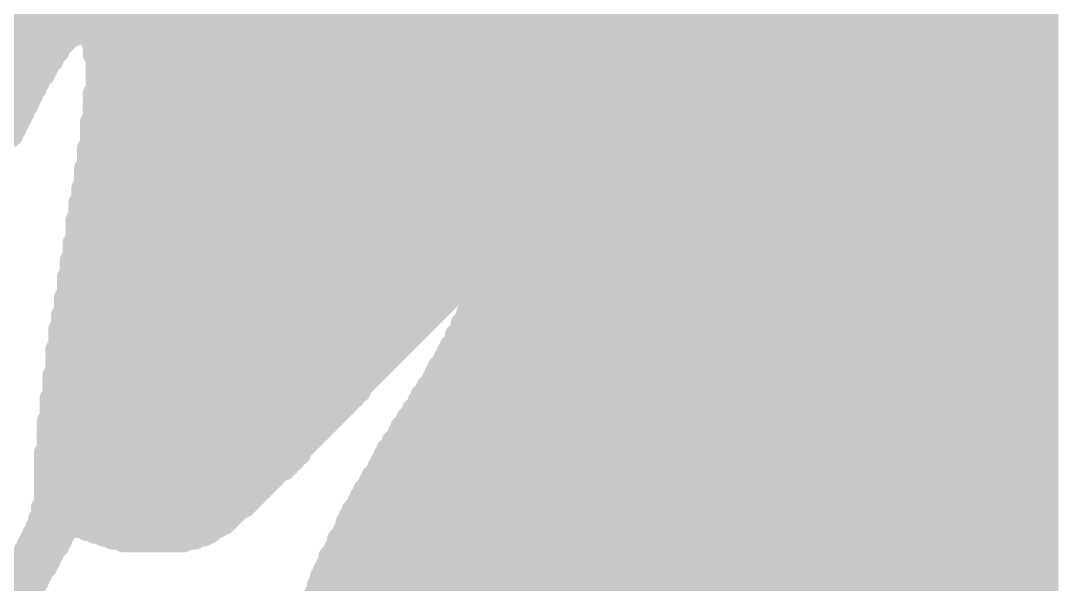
# Model space of a CAD drawing. Extents: x -305 to 3505, y -905 to 3905.
# Drawn here: x 2466.4 to 2547.6, y 2591.1 to 2635.2 of the extents above; entities that cross this region are included whole.
import ezdxf

# ---------------------------------------------------------------- set-up
doc = ezdxf.new("R2010")
doc.units = 0
doc.layers.add('2D_LINE_26', color=1, linetype='CONTINUOUS')

# ---------------------------------------------------------------- blocks, each defined once
blk = doc.blocks.new('SMOOTH_2')
at = {"const_width": 1}
blk.add_lwpolyline([(-0.5, 0, 1), (0.5, 0, 1)], format="xyb", close=True, dxfattribs=at)
blk = doc.blocks.new('DRAWING_23')
at = {"layer": '2D_LINE_26', "const_width": 2}
for points in [[(79.425, 303.975), (189.562, 303.975)], [(79.425, 303.75), (189.562, 303.75)], [(79.425, 303.525), (189.562, 303.525)], [(79.425, 303.3), (189.562, 303.3)], [(79.425, 303.075), (189.562, 303.075)], [(79.65, 302.85), (189.562, 302.85)], [(79.425, 302.625), (189.562, 302.625)], [(79.65, 302.4), (189.562, 302.4)], [(79.65, 302.175), (113.512, 302.175)], [(79.65, 301.95), (113.062, 301.95)], [(114.75, 302.175), (189.562, 302.175)], [(114.975, 301.95), (189.562, 301.95)], [(79.65, 301.725), (112.838, 301.725)], [(79.65, 301.5), (112.612, 301.5)], [(79.65, 301.275), (112.388, 301.275)], [(114.975, 301.725), (189.562, 301.725)], [(115.2, 301.5), (189.562, 301.5)], [(115.2, 301.275), (189.562, 301.275)], [(79.65, 300.825), (112.162, 300.825)], [(79.875, 301.05), (112.162, 301.05)], [(79.875, 300.6), (111.938, 300.6)], [(79.875, 300.375), (111.712, 300.375)], [(115.2, 301.05), (189.562, 301.05)], [(115.2, 300.6), (189.562, 300.6)], [(115.425, 300.825), (189.562, 300.825)], [(115.425, 300.375), (189.562, 300.375)], [(79.875, 300.15), (111.712, 300.15)], [(79.875, 299.925), (111.488, 299.925)], [(79.875, 299.7), (111.262, 299.7)], [(115.425, 300.15), (189.562, 300.15)], [(115.425, 299.925), (189.562, 299.925)], [(115.425, 299.7), (189.562, 299.7)], [(79.875, 299.475), (111.262, 299.475)], [(79.875, 299.025), (111.038, 299.025)], [(80.1, 299.25), (111.038, 299.25)], [(80.1, 298.8), (110.812, 298.8)], [(115.425, 299.475), (189.562, 299.475)], [(115.425, 299.25), (189.562, 299.25)], [(115.425, 299.025), (189.562, 299.025)], [(115.425, 298.8), (189.562, 298.8)], [(80.1, 298.575), (110.588, 298.575)], [(80.1, 298.35), (110.588, 298.35)], [(80.1, 298.125), (110.362, 298.125)], [(80.1, 297.9), (110.362, 297.9)], [(115.425, 298.575), (189.562, 298.575)], [(115.425, 298.35), (189.562, 298.35)], [(115.425, 298.125), (189.562, 298.125)], [(115.425, 297.9), (189.562, 297.9)], [(80.1, 297.675), (110.138, 297.675)], [(80.1, 297.45), (110.138, 297.45)], [(80.325, 297.225), (109.912, 297.225)], [(115.2, 297.45), (189.562, 297.45)], [(115.425, 297.675), (189.562, 297.675)], [(115.425, 297.225), (189.562, 297.225)], [(80.325, 297), (109.912, 297)], [(80.325, 296.775), (109.688, 296.775)], [(80.325, 296.55), (109.688, 296.55)], [(80.325, 296.325), (109.462, 296.325)], [(115.2, 297), (189.562, 297)], [(115.2, 296.55), (189.562, 296.55)], [(115.2, 296.325), (189.562, 296.325)], [(115.425, 296.775), (189.562, 296.775)], [(80.325, 296.1), (109.462, 296.1)], [(80.325, 295.875), (109.238, 295.875)], [(80.325, 295.65), (109.238, 295.65)], [(115.2, 296.1), (189.562, 296.1)], [(115.2, 295.875), (189.562, 295.875)], [(115.2, 295.65), (189.562, 295.65)], [(80.55, 295.425), (109.012, 295.425)], [(80.55, 295.2), (109.012, 295.2)], [(80.55, 294.975), (108.788, 294.975)], [(80.55, 294.75), (108.788, 294.75)], [(114.975, 295.2), (189.562, 295.2)], [(114.975, 294.75), (189.562, 294.75)], [(115.2, 295.425), (189.562, 295.425)], [(115.2, 294.975), (189.562, 294.975)], [(80.55, 294.525), (108.562, 294.525)], [(80.55, 294.3), (108.562, 294.3)], [(114.975, 294.525), (189.562, 294.525)], [(114.975, 294.3), (189.562, 294.3)], [(114.975, 294.075), (189.562, 294.075)], [(114.975, 293.85), (189.562, 293.85)], [(114.75, 293.175), (189.562, 293.175)], [(114.975, 293.625), (189.562, 293.625)], [(114.975, 293.4), (189.562, 293.4)], [(114.75, 292.95), (189.562, 292.95)], [(114.75, 292.725), (189.562, 292.725)], [(114.75, 292.5), (189.562, 292.5)], [(114.75, 292.275), (189.562, 292.275)], [(114.525, 291.6), (189.562, 291.6)], [(114.525, 291.375), (189.562, 291.375)], [(114.75, 292.05), (189.562, 292.05)], [(114.75, 291.825), (189.562, 291.825)], [(114.525, 291.15), (189.562, 291.15)], [(114.525, 290.925), (189.562, 290.925)], [(114.525, 290.7), (189.562, 290.7)], [(114.3, 290.025), (189.562, 290.025)], [(114.3, 289.8), (189.562, 289.8)], [(114.525, 290.475), (189.562, 290.475)], [(114.525, 290.25), (189.562, 290.25)], [(114.3, 289.575), (189.562, 289.575)], [(114.3, 289.35), (189.562, 289.35)], [(114.3, 289.125), (189.562, 289.125)], [(114.075, 288.9), (189.562, 288.9)], [(114.075, 288.45), (189.562, 288.45)], [(114.075, 288.225), (189.562, 288.225)], [(114.3, 288.675), (189.562, 288.675)], [(113.85, 287.55), (189.562, 287.55)], [(114.075, 288), (189.562, 288)], [(114.075, 287.775), (189.562, 287.775)], [(114.075, 287.325), (189.562, 287.325)], [(113.85, 287.1), (189.562, 287.1)], [(113.85, 286.875), (189.562, 286.875)], [(113.85, 286.65), (189.562, 286.65)], [(113.625, 285.75), (189.562, 285.75)], [(113.85, 286.425), (189.562, 286.425)], [(113.85, 286.2), (189.562, 286.2)], [(113.85, 285.975), (189.562, 285.975)], [(113.625, 285.525), (189.562, 285.525)], [(113.625, 285.3), (189.562, 285.3)], [(113.625, 285.075), (189.562, 285.075)], [(113.4, 284.4), (189.562, 284.4)], [(113.4, 284.175), (189.562, 284.175)], [(113.625, 284.85), (189.562, 284.85)], [(113.625, 284.625), (189.562, 284.625)], [(113.4, 283.95), (189.562, 283.95)], [(113.4, 283.725), (189.562, 283.725)], [(113.4, 283.5), (189.562, 283.5)], [(113.4, 283.275), (189.562, 283.275)], [(113.175, 283.05), (189.562, 283.05)], [(113.175, 282.825), (189.562, 282.825)], [(113.175, 282.6), (189.562, 282.6)], [(113.175, 282.375), (189.562, 282.375)], [(113.175, 282.15), (143.662, 282.15)], [(113.175, 281.925), (143.212, 281.925)], [(113.175, 281.7), (142.988, 281.7)], [(144.45, 282.15), (189.562, 282.15)], [(144.675, 281.925), (189.562, 281.925)], [(144.675, 281.7), (189.562, 281.7)], [(112.95, 281.475), (142.762, 281.475)], [(112.95, 281.25), (142.538, 281.25)], [(112.95, 281.025), (142.312, 281.025)], [(144.675, 281.25), (189.562, 281.25)], [(144.675, 281.025), (189.562, 281.025)], [(144.9, 281.475), (189.562, 281.475)], [(112.725, 280.125), (141.412, 280.125)], [(112.95, 280.8), (142.088, 280.8)], [(112.95, 280.575), (141.862, 280.575)], [(112.95, 280.35), (141.638, 280.35)], [(144.45, 280.35), (189.562, 280.35)], [(144.45, 280.125), (189.562, 280.125)], [(144.675, 280.8), (189.562, 280.8)], [(144.675, 280.575), (189.562, 280.575)], [(112.725, 279.9), (141.188, 279.9)], [(112.725, 279.675), (140.962, 279.675)], [(112.725, 279.45), (140.738, 279.45)], [(112.725, 279.225), (140.512, 279.225)], [(144, 279.45), (189.562, 279.45)], [(144, 279.225), (189.562, 279.225)], [(144.225, 279.675), (189.562, 279.675)], [(144.45, 279.9), (189.562, 279.9)], [(112.5, 279), (140.288, 279)], [(112.5, 278.55), (139.838, 278.55)], [(112.725, 278.775), (140.062, 278.775)], [(143.55, 278.55), (189.562, 278.55)], [(143.775, 278.775), (189.562, 278.775)], [(144, 279), (189.562, 279)], [(112.5, 278.325), (139.612, 278.325)], [(112.5, 278.1), (139.388, 278.1)], [(112.5, 277.875), (139.162, 277.875)], [(112.5, 277.65), (138.938, 277.65)], [(143.1, 277.65), (189.562, 277.65)], [(143.325, 277.875), (189.562, 277.875)], [(143.55, 278.325), (189.562, 278.325)], [(143.55, 278.1), (189.562, 278.1)], [(112.275, 277.425), (138.712, 277.425)], [(112.275, 276.975), (138.262, 276.975)], [(112.275, 276.75), (138.038, 276.75)], [(112.5, 277.2), (138.488, 277.2)], [(142.65, 276.75), (189.562, 276.75)], [(142.875, 277.2), (189.562, 277.2)], [(142.875, 276.975), (189.562, 276.975)], [(143.1, 277.425), (189.562, 277.425)], [(112.275, 276.525), (137.812, 276.525)], [(112.275, 276.3), (137.588, 276.3)], [(112.275, 276.075), (137.362, 276.075)], [(142.2, 276.075), (189.562, 276.075)], [(142.425, 276.3), (189.562, 276.3)], [(142.65, 276.525), (189.562, 276.525)], [(112.05, 275.4), (136.688, 275.4)], [(112.05, 275.175), (136.462, 275.175)], [(112.275, 275.85), (137.138, 275.85)], [(112.275, 275.625), (136.912, 275.625)], [(141.75, 275.175), (189.562, 275.175)], [(141.975, 275.625), (189.562, 275.625)], [(141.975, 275.4), (189.562, 275.4)], [(142.2, 275.85), (189.562, 275.85)], [(112.05, 274.95), (136.238, 274.95)], [(112.05, 274.725), (136.012, 274.725)], [(112.05, 274.5), (135.788, 274.5)], [(141.3, 274.5), (189.562, 274.5)], [(141.525, 274.725), (189.562, 274.725)], [(141.75, 274.95), (189.562, 274.95)], [(111.825, 273.6), (134.888, 273.6)], [(112.05, 274.275), (135.788, 274.275)], [(112.05, 274.05), (135.338, 274.05)], [(112.05, 273.825), (135.338, 273.825)], [(140.85, 273.825), (189.562, 273.825)], [(140.85, 273.6), (189.562, 273.6)], [(141.075, 274.05), (189.562, 274.05)], [(141.3, 274.275), (189.562, 274.275)], [(111.825, 273.375), (134.888, 273.375)], [(111.825, 273.15), (134.662, 273.15)], [(111.825, 272.925), (134.438, 272.925)], [(111.825, 272.7), (134.212, 272.7)], [(140.175, 272.7), (189.562, 272.7)], [(140.4, 272.925), (189.562, 272.925)], [(140.625, 273.375), (189.562, 273.375)], [(140.625, 273.15), (189.562, 273.15)], [(111.825, 272.475), (133.988, 272.475)], [(111.825, 272.25), (133.762, 272.25)], [(111.825, 272.025), (133.538, 272.025)], [(139.725, 272.025), (189.562, 272.025)], [(139.95, 272.25), (189.562, 272.25)], [(140.175, 272.475), (189.562, 272.475)], [(111.6, 271.8), (133.312, 271.8)], [(111.6, 271.35), (132.862, 271.35)], [(111.6, 271.125), (132.638, 271.125)], [(111.825, 271.575), (133.088, 271.575)], [(139.275, 271.35), (189.562, 271.35)], [(139.275, 271.125), (189.562, 271.125)], [(139.5, 271.575), (189.562, 271.575)], [(139.725, 271.8), (189.562, 271.8)], [(111.6, 270.9), (132.412, 270.9)], [(111.6, 270.675), (132.188, 270.675)], [(111.6, 270.45), (131.962, 270.45)], [(138.825, 270.45), (189.562, 270.45)], [(139.05, 270.9), (189.562, 270.9)], [(139.05, 270.675), (189.562, 270.675)], [(111.6, 270.225), (131.738, 270.225)], [(111.6, 270), (131.512, 270)], [(111.6, 269.775), (131.288, 269.775)], [(111.6, 269.55), (131.062, 269.55)], [(138.15, 269.55), (189.562, 269.55)], [(138.375, 269.775), (189.562, 269.775)], [(138.6, 270.225), (189.562, 270.225)], [(138.6, 270), (189.562, 270)], [(111.375, 269.325), (131.062, 269.325)], [(111.375, 268.875), (130.612, 268.875)], [(111.375, 268.65), (130.162, 268.65)], [(111.6, 269.1), (130.612, 269.1)], [(137.7, 268.65), (189.562, 268.65)], [(137.925, 269.1), (189.562, 269.1)], [(137.925, 268.875), (189.562, 268.875)], [(138.15, 269.325), (189.562, 269.325)], [(111.375, 268.425), (130.162, 268.425)], [(111.375, 268.2), (129.938, 268.2)], [(111.375, 267.975), (129.488, 267.975)], [(137.475, 268.2), (189.562, 268.2)], [(137.475, 267.975), (189.562, 267.975)], [(137.7, 268.425), (189.562, 268.425)], [(111.375, 267.75), (129.262, 267.75)], [(111.375, 267.525), (129.038, 267.525)], [(111.375, 267.3), (128.812, 267.3)], [(111.375, 267.075), (128.588, 267.075)], [(136.8, 267.075), (189.562, 267.075)], [(137.025, 267.525), (189.562, 267.525)], [(137.025, 267.3), (189.562, 267.3)], [(137.25, 267.75), (189.562, 267.75)], [(111.375, 266.85), (128.362, 266.85)], [(111.375, 266.625), (128.138, 266.625)], [(111.375, 266.4), (127.912, 266.4)], [(136.35, 266.4), (189.562, 266.4)], [(136.575, 266.625), (189.562, 266.625)], [(136.8, 266.85), (189.562, 266.85)], [(111.375, 266.175), (127.688, 266.175)], [(111.375, 265.95), (127.462, 265.95)], [(111.375, 265.725), (127.238, 265.725)], [(111.375, 265.5), (127.012, 265.5)], [(135.9, 265.5), (189.562, 265.5)], [(136.125, 265.95), (189.562, 265.95)], [(136.125, 265.725), (189.562, 265.725)], [(136.35, 266.175), (189.562, 266.175)], [(111.15, 265.05), (126.338, 265.05)], [(111.15, 264.6), (125.888, 264.6)], [(111.375, 265.275), (126.788, 265.275)], [(111.375, 264.825), (126.112, 264.825)], [(135.45, 264.825), (189.562, 264.825)], [(135.45, 264.6), (189.562, 264.6)], [(135.675, 265.05), (189.562, 265.05)], [(135.9, 265.275), (189.562, 265.275)], [(110.925, 264.15), (125.438, 264.15)], [(110.925, 263.925), (125.212, 263.925)], [(111.15, 264.375), (125.662, 264.375)], [(135, 263.925), (189.562, 263.925)], [(135.225, 264.375), (189.562, 264.375)], [(135.225, 264.15), (189.562, 264.15)], [(110.475, 263.025), (112.612, 263.025)], [(110.7, 263.475), (112.838, 263.475)], [(110.7, 263.25), (112.612, 263.25)], [(110.925, 263.7), (113.062, 263.7)], [(113.85, 263.7), (124.762, 263.7)], [(114.525, 263.475), (124.312, 263.475)], [(115.2, 263.25), (124.088, 263.25)], [(115.875, 263.025), (123.638, 263.025)], [(134.775, 263.25), (189.562, 263.25)], [(134.775, 263.025), (189.562, 263.025)], [(135, 263.7), (189.562, 263.7)], [(135, 263.475), (189.562, 263.475)], [(110.25, 262.575), (112.388, 262.575)], [(110.25, 262.35), (112.162, 262.35)], [(110.475, 262.8), (112.388, 262.8)], [(116.55, 262.8), (122.962, 262.8)], [(117.45, 262.575), (121.612, 262.575)], [(121.95, 262.575), (122.062, 262.575)], [(134.325, 262.575), (189.562, 262.575)], [(134.325, 262.35), (189.562, 262.35)], [(134.55, 262.8), (189.562, 262.8)], [(109.8, 261.675), (111.712, 261.675)], [(109.8, 261.45), (111.712, 261.45)], [(110.025, 262.125), (112.162, 262.125)], [(110.025, 261.9), (111.938, 261.9)], [(133.875, 261.45), (189.562, 261.45)], [(134.1, 261.9), (189.562, 261.9)], [(134.1, 261.675), (189.562, 261.675)], [(134.325, 262.125), (189.562, 262.125)], [(109.125, 260.55), (111.262, 260.55)], [(109.35, 261), (111.488, 261)], [(109.35, 260.775), (111.262, 260.775)], [(109.575, 261.225), (111.488, 261.225)], [(133.425, 260.55), (189.562, 260.55)], [(133.65, 261.225), (189.562, 261.225)], [(133.65, 261), (189.562, 261)], [(133.65, 260.775), (189.562, 260.775)], [(108.9, 260.1), (110.812, 260.1)], [(108.9, 259.875), (110.812, 259.875)], [(109.125, 260.325), (111.038, 260.325)], [(133.2, 260.1), (189.562, 260.1)], [(133.2, 259.875), (189.562, 259.875)], [(133.425, 260.325), (189.562, 260.325)], [(108.45, 259.2), (110.362, 259.2)], [(108.45, 258.975), (110.362, 258.975)], [(108.675, 259.65), (110.588, 259.65)], [(108.675, 259.425), (110.588, 259.425)], [(132.75, 258.975), (189.562, 258.975)], [(132.975, 259.65), (189.562, 259.65)], [(132.975, 259.425), (189.562, 259.425)], [(132.975, 259.2), (189.562, 259.2)], [(108, 258.525), (110.138, 258.525)], [(108, 258.3), (109.912, 258.3)], [(108.225, 258.75), (110.138, 258.75)], [(132.525, 258.3), (189.562, 258.3)], [(132.75, 258.75), (189.562, 258.75)], [(132.75, 258.525), (189.562, 258.525)]]:
    blk.add_lwpolyline(points, dxfattribs=at)
at = {"layer": '2D_LINE_26'}
for p in [(189.562, 303.975), (189.562, 303.75), (189.562, 303.525), (189.562, 303.3), (189.562, 303.075), (189.562, 302.85), (113.062, 301.95), (113.512, 302.175), (114.75, 302.175), (114.975, 301.95), (189.562, 302.625), (189.562, 302.4), (189.562, 302.175), (189.562, 301.95), (112.388, 301.275), (112.612, 301.5), (112.838, 301.725), (114.975, 301.725), (115.2, 301.5), (115.2, 301.275), (189.562, 301.725), (189.562, 301.5), (189.562, 301.275), (111.712, 300.375), (111.938, 300.6), (112.162, 301.05), (112.162, 300.825), (115.2, 301.05), (115.2, 300.6), (115.425, 300.825), (115.425, 300.375), (189.562, 301.05), (189.562, 300.825), (189.562, 300.6), (189.562, 300.375), (111.262, 299.7), (111.488, 299.925), (111.712, 300.15), (115.425, 300.15), (115.425, 299.925), (115.425, 299.7), (189.562, 300.15), (189.562, 299.925), (189.562, 299.7), (110.812, 298.8), (111.038, 299.25), (111.038, 299.025), (111.262, 299.475), (115.425, 299.475), (115.425, 299.25), (115.425, 299.025), (115.425, 298.8), (189.562, 299.475), (189.562, 299.25), (189.562, 299.025), (189.562, 298.8), (110.362, 298.125), (110.362, 297.9), (110.588, 298.575), (110.588, 298.35), (115.425, 298.575), (115.425, 298.35), (115.425, 298.125), (115.425, 297.9), (189.562, 298.575), (189.562, 298.35), (189.562, 298.125), (189.562, 297.9), (109.912, 297.225), (110.138, 297.675), (110.138, 297.45), (115.2, 297.45), (115.425, 297.675), (115.425, 297.225), (189.562, 297.675), (189.562, 297.45), (189.562, 297.225), (109.462, 296.325), (109.688, 296.775), (109.688, 296.55), (109.912, 297), (115.2, 297), (115.2, 296.55), (115.2, 296.325), (115.425, 296.775), (189.562, 297), (189.562, 296.775), (189.562, 296.55), (189.562, 296.325), (109.238, 295.875), (109.238, 295.65), (109.462, 296.1), (115.2, 296.1), (115.2, 295.875), (115.2, 295.65), (189.562, 296.1), (189.562, 295.875), (189.562, 295.65), (108.788, 294.975), (108.788, 294.75), (109.012, 295.425), (109.012, 295.2), (114.975, 295.2), (114.975, 294.75), (115.2, 295.425), (115.2, 294.975), (189.562, 295.425), (189.562, 295.2), (189.562, 294.975), (189.562, 294.75), (108.562, 294.525), (108.562, 294.3), (114.975, 294.525), (114.975, 294.3), (114.975, 294.075), (114.975, 293.85), (189.562, 294.525), (189.562, 294.3), (189.562, 294.075), (189.562, 293.85), (114.75, 293.175), (114.975, 293.625), (114.975, 293.4), (189.562, 293.625), (189.562, 293.4), (189.562, 293.175), (114.75, 292.95), (114.75, 292.725), (114.75, 292.5), (114.75, 292.275), (189.562, 292.95), (189.562, 292.725), (189.562, 292.5), (189.562, 292.275), (114.525, 291.6), (114.525, 291.375), (114.75, 292.05), (114.75, 291.825), (189.562, 292.05), (189.562, 291.825), (189.562, 291.6), (189.562, 291.375), (114.525, 291.15), (114.525, 290.925), (114.525, 290.7), (189.562, 291.15), (189.562, 290.925), (189.562, 290.7), (114.3, 290.025), (114.3, 289.8), (114.525, 290.475), (114.525, 290.25), (189.562, 290.475), (189.562, 290.25), (189.562, 290.025), (189.562, 289.8), (114.3, 289.575), (114.3, 289.35), (114.3, 289.125), (189.562, 289.575), (189.562, 289.35), (189.562, 289.125), (114.075, 288.9), (114.075, 288.45), (114.075, 288.225), (114.3, 288.675), (189.562, 288.9), (189.562, 288.675), (189.562, 288.45), (189.562, 288.225), (113.85, 287.55), (114.075, 288), (114.075, 287.775), (114.075, 287.325), (189.562, 288), (189.562, 287.775), (189.562, 287.55), (189.562, 287.325), (113.85, 287.1), (113.85, 286.875), (113.85, 286.65), (189.562, 287.1), (189.562, 286.875), (189.562, 286.65), (113.625, 285.75), (113.85, 286.425), (113.85, 286.2), (113.85, 285.975), (189.562, 286.425), (189.562, 286.2), (189.562, 285.975), (189.562, 285.75), (113.625, 285.525), (113.625, 285.3), (113.625, 285.075), (189.562, 285.525), (189.562, 285.3), (189.562, 285.075), (113.4, 284.4), (113.4, 284.175), (113.625, 284.85), (113.625, 284.625), (189.562, 284.85), (189.562, 284.625), (189.562, 284.4), (189.562, 284.175), (113.4, 283.95), (113.4, 283.725), (113.4, 283.5), (113.4, 283.275), (189.562, 283.95), (189.562, 283.725), (189.562, 283.5), (189.562, 283.275), (113.175, 283.05), (113.175, 282.825), (113.175, 282.6), (189.562, 283.05), (189.562, 282.825), (189.562, 282.6), (113.175, 282.375), (113.175, 282.15), (113.175, 281.925), (113.175, 281.7), (142.988, 281.7), (143.212, 281.925), (143.662, 282.15), (144.45, 282.15), (144.675, 281.925), (144.675, 281.7), (189.562, 282.375), (189.562, 282.15), (189.562, 281.925), (189.562, 281.7), (112.95, 281.475), (112.95, 281.25), (112.95, 281.025), (142.312, 281.025), (142.538, 281.25), (142.762, 281.475), (144.675, 281.25), (144.675, 281.025), (144.9, 281.475), (189.562, 281.475), (189.562, 281.25), (189.562, 281.025), (112.725, 280.125), (112.95, 280.8), (112.95, 280.575), (112.95, 280.35), (141.412, 280.125), (141.638, 280.35), (141.862, 280.575), (142.088, 280.8), (144.45, 280.35), (144.45, 280.125), (144.675, 280.8), (144.675, 280.575), (189.562, 280.8), (189.562, 280.575), (189.562, 280.35), (189.562, 280.125), (112.725, 279.9), (112.725, 279.675), (112.725, 279.45), (112.725, 279.225), (140.512, 279.225), (140.738, 279.45), (140.962, 279.675), (141.188, 279.9), (144, 279.45), (144, 279.225), (144.225, 279.675), (144.45, 279.9), (189.562, 279.9), (189.562, 279.675), (189.562, 279.45), (189.562, 279.225), (112.5, 279), (112.5, 278.55), (112.725, 278.775), (139.838, 278.55), (140.062, 278.775), (140.288, 279), (143.55, 278.55), (143.775, 278.775), (144, 279), (189.562, 279), (189.562, 278.775), (189.562, 278.55), (112.5, 278.325), (112.5, 278.1), (112.5, 277.875), (112.5, 277.65), (138.938, 277.65), (139.162, 277.875), (139.388, 278.1), (139.612, 278.325), (143.1, 277.65), (143.325, 277.875), (143.55, 278.325), (143.55, 278.1), (189.562, 278.325), (189.562, 278.1), (189.562, 277.875), (189.562, 277.65), (112.275, 277.425), (112.275, 276.975), (112.275, 276.75), (112.5, 277.2), (138.038, 276.75), (138.262, 276.975), (138.488, 277.2), (138.712, 277.425), (142.65, 276.75), (142.875, 277.2), (142.875, 276.975), (143.1, 277.425), (189.562, 277.425), (189.562, 277.2), (189.562, 276.975), (189.562, 276.75), (112.275, 276.525), (112.275, 276.3), (112.275, 276.075), (137.362, 276.075), (137.588, 276.3), (137.812, 276.525), (142.2, 276.075), (142.425, 276.3), (142.65, 276.525), (189.562, 276.525), (189.562, 276.3), (189.562, 276.075), (112.05, 275.4), (112.05, 275.175), (112.275, 275.85), (112.275, 275.625), (136.462, 275.175), (136.688, 275.4), (136.912, 275.625), (137.138, 275.85), (141.75, 275.175), (141.975, 275.625), (141.975, 275.4), (142.2, 275.85), (189.562, 275.85), (189.562, 275.625), (189.562, 275.4), (189.562, 275.175), (112.05, 274.95), (112.05, 274.725), (112.05, 274.5), (135.788, 274.5), (136.012, 274.725), (136.238, 274.95), (141.3, 274.5), (141.525, 274.725), (141.75, 274.95), (189.562, 274.95), (189.562, 274.725), (189.562, 274.5), (111.825, 273.6), (112.05, 274.275), (112.05, 274.05), (112.05, 273.825), (134.888, 273.6), (135.338, 274.05), (135.338, 273.825), (135.788, 274.275), (140.85, 273.825), (140.85, 273.6), (141.075, 274.05), (141.3, 274.275), (189.562, 274.275), (189.562, 274.05), (189.562, 273.825), (189.562, 273.6), (111.825, 273.375), (111.825, 273.15), (111.825, 272.925), (111.825, 272.7), (134.212, 272.7), (134.438, 272.925), (134.662, 273.15), (134.888, 273.375), (140.175, 272.7), (140.4, 272.925), (140.625, 273.375), (140.625, 273.15), (189.562, 273.375), (189.562, 273.15), (189.562, 272.925), (189.562, 272.7), (111.825, 272.475), (111.825, 272.25), (111.825, 272.025), (133.538, 272.025), (133.762, 272.25), (133.988, 272.475), (139.725, 272.025), (139.95, 272.25), (140.175, 272.475), (189.562, 272.475), (189.562, 272.25), (189.562, 272.025), (111.6, 271.8), (111.6, 271.35), (111.6, 271.125), (111.825, 271.575), (132.638, 271.125), (132.862, 271.35), (133.088, 271.575), (133.312, 271.8), (139.275, 271.35), (139.275, 271.125), (139.5, 271.575), (139.725, 271.8), (189.562, 271.8), (189.562, 271.575), (189.562, 271.35), (189.562, 271.125), (111.6, 270.9), (111.6, 270.675), (111.6, 270.45), (131.962, 270.45), (132.188, 270.675), (132.412, 270.9), (138.825, 270.45), (139.05, 270.9), (139.05, 270.675), (189.562, 270.9), (189.562, 270.675), (189.562, 270.45), (111.6, 270.225), (111.6, 270), (111.6, 269.775), (111.6, 269.55), (131.062, 269.55), (131.288, 269.775), (131.512, 270), (131.738, 270.225), (138.15, 269.55), (138.375, 269.775), (138.6, 270.225), (138.6, 270), (189.562, 270.225), (189.562, 270), (189.562, 269.775), (189.562, 269.55), (111.375, 269.325), (111.375, 268.875), (111.375, 268.65), (111.6, 269.1), (130.162, 268.65), (130.612, 269.1), (130.612, 268.875), (131.062, 269.325), (137.7, 268.65), (137.925, 269.1), (137.925, 268.875), (138.15, 269.325), (189.562, 269.325), (189.562, 269.1), (189.562, 268.875), (189.562, 268.65), (111.375, 268.425), (111.375, 268.2), (111.375, 267.975), (129.488, 267.975), (129.938, 268.2), (130.162, 268.425), (137.475, 268.2), (137.475, 267.975), (137.7, 268.425), (189.562, 268.425), (189.562, 268.2), (189.562, 267.975), (111.375, 267.75), (111.375, 267.525), (111.375, 267.3), (111.375, 267.075), (128.588, 267.075), (128.812, 267.3), (129.038, 267.525), (129.262, 267.75), (136.8, 267.075), (137.025, 267.525), (137.025, 267.3), (137.25, 267.75), (189.562, 267.75), (189.562, 267.525), (189.562, 267.3), (189.562, 267.075), (111.375, 266.85), (111.375, 266.625), (111.375, 266.4), (127.912, 266.4), (128.138, 266.625), (128.362, 266.85), (136.35, 266.4), (136.575, 266.625), (136.8, 266.85), (189.562, 266.85), (189.562, 266.625), (189.562, 266.4), (111.375, 266.175), (111.375, 265.95), (111.375, 265.725), (111.375, 265.5), (127.012, 265.5), (127.238, 265.725), (127.462, 265.95), (127.688, 266.175), (135.9, 265.5), (136.125, 265.95), (136.125, 265.725), (136.35, 266.175), (189.562, 266.175), (189.562, 265.95), (189.562, 265.725), (189.562, 265.5), (111.15, 265.05), (111.15, 264.6), (111.375, 265.275), (111.375, 264.825), (125.888, 264.6), (126.112, 264.825), (126.338, 265.05), (126.788, 265.275), (135.45, 264.825), (135.45, 264.6), (135.675, 265.05), (135.9, 265.275), (189.562, 265.275), (189.562, 265.05), (189.562, 264.825), (189.562, 264.6), (110.925, 264.15), (110.925, 263.925), (111.15, 264.375), (125.212, 263.925), (125.438, 264.15), (125.662, 264.375), (135, 263.925), (135.225, 264.375), (135.225, 264.15), (189.562, 264.375), (189.562, 264.15), (189.562, 263.925), (110.475, 263.025), (110.7, 263.475), (110.7, 263.25), (110.925, 263.7), (112.612, 263.25), (112.612, 263.025), (112.838, 263.475), (113.062, 263.7), (113.85, 263.7), (114.525, 263.475), (115.2, 263.25), (115.875, 263.025), (123.638, 263.025), (124.088, 263.25), (124.312, 263.475), (124.762, 263.7), (134.775, 263.25), (134.775, 263.025), (135, 263.7), (135, 263.475), (189.562, 263.7), (189.562, 263.475), (189.562, 263.25), (189.562, 263.025), (110.25, 262.575), (110.25, 262.35), (110.475, 262.8), (112.162, 262.35), (112.388, 262.8), (112.388, 262.575), (116.55, 262.8), (117.45, 262.575), (121.612, 262.575), (121.95, 262.575), (122.062, 262.575), (122.962, 262.8), (134.325, 262.575), (134.325, 262.35), (134.55, 262.8), (189.562, 262.8), (189.562, 262.575), (189.562, 262.35), (109.8, 261.675), (109.8, 261.45), (110.025, 262.125), (110.025, 261.9), (111.712, 261.675), (111.712, 261.45), (111.938, 261.9), (112.162, 262.125), (133.875, 261.45), (134.1, 261.9), (134.1, 261.675), (134.325, 262.125), (189.562, 262.125), (189.562, 261.9), (189.562, 261.675), (189.562, 261.45), (109.125, 260.55), (109.35, 261), (109.35, 260.775), (109.575, 261.225), (111.262, 260.775), (111.262, 260.55), (111.488, 261.225), (111.488, 261), (133.425, 260.55), (133.65, 261.225), (133.65, 261), (133.65, 260.775), (189.562, 261.225), (189.562, 261), (189.562, 260.775), (189.562, 260.55), (108.9, 260.1), (108.9, 259.875), (109.125, 260.325), (110.812, 260.1), (110.812, 259.875), (111.038, 260.325), (133.2, 260.1), (133.2, 259.875), (133.425, 260.325), (189.562, 260.325), (189.562, 260.1), (189.562, 259.875), (108.45, 259.2), (108.45, 258.975), (108.675, 259.65), (108.675, 259.425), (110.362, 259.2), (110.362, 258.975), (110.588, 259.65), (110.588, 259.425), (132.75, 258.975), (132.975, 259.65), (132.975, 259.425), (132.975, 259.2), (189.562, 259.65), (189.562, 259.425), (189.562, 259.2), (189.562, 258.975), (109.912, 258.3), (110.138, 258.75), (110.138, 258.525), (132.525, 258.3), (132.75, 258.75), (132.75, 258.525), (189.562, 258.75), (189.562, 258.525), (189.562, 258.3)]:
    blk.add_blockref('SMOOTH_2', p, dxfattribs=at)

msp = doc.modelspace()

# ---------------------------------------------------------------- block references
msp.add_blockref('DRAWING_23', (2357, 2332))

doc.saveas('drawing.dxf')
